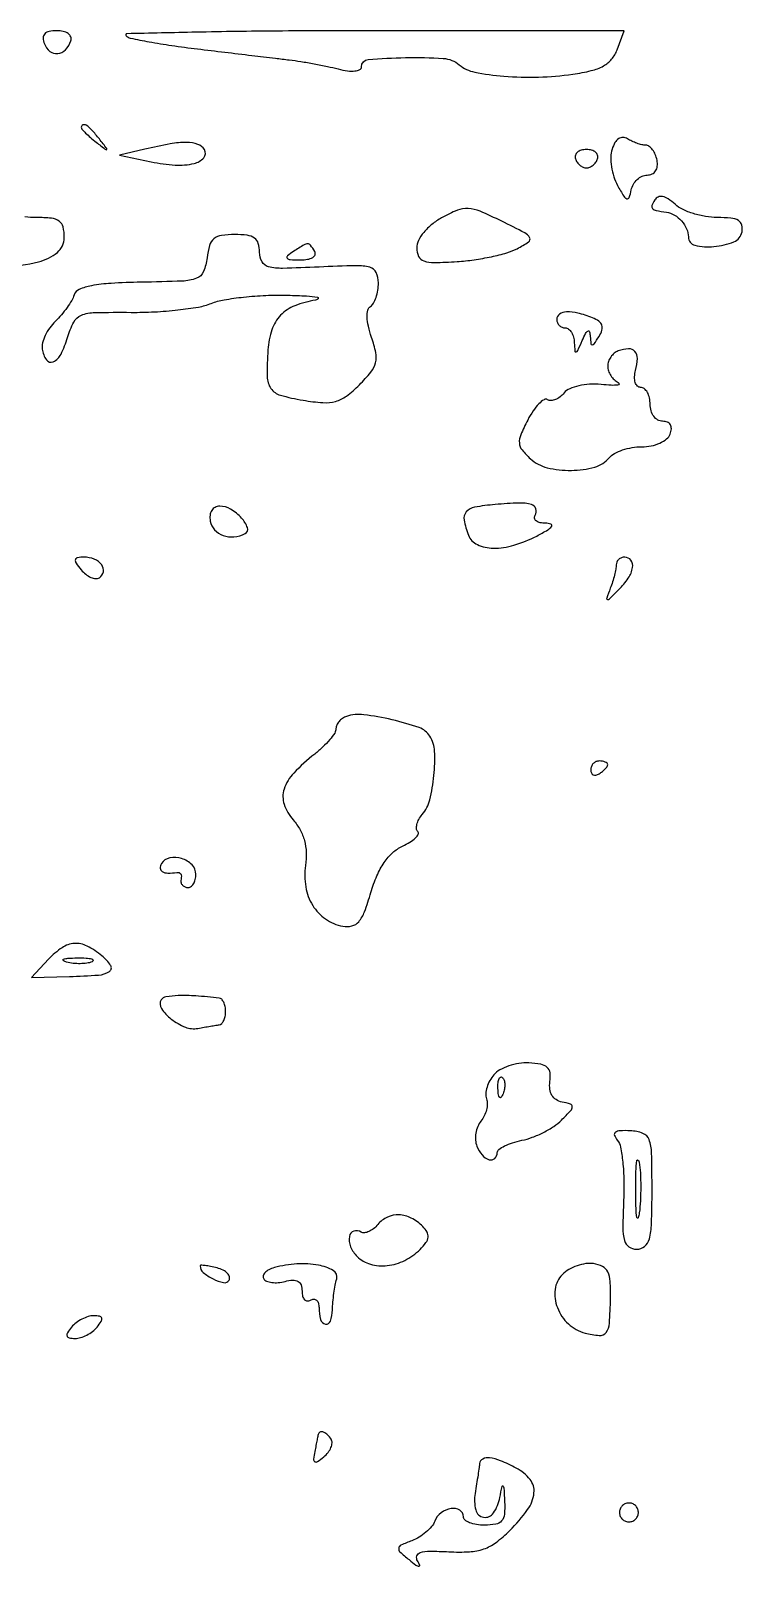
# Model space of a CAD drawing. Extents: x 0 to 5034, y 0 to 2560.
# Drawn here: x 2779 to 2862.9, y 2379.2 to 2560 of the extents above; entities that cross this region are included whole.
import ezdxf

# ---------------------------------------------------------------- set-up
doc = ezdxf.new("R2010")
doc.units = 0

msp = doc.modelspace()

# ---------------------------------------------------------------- linework, layer by layer
for points in [[(2780.654592, 2558.457736, 0.133599), (2781.308508, 2557.564692, 0.199197), (2782.226869, 2557.300722, 0.17771), (2783.143401, 2557.760657, 0.108471), (2783.770833, 2558.8125, 0.178101), (2783.756874, 2559.266215, 0.142315), (2783.452526, 2559.653547, 0.099336), (2782.876637, 2559.913525, 0.056567), (2782.114718, 2560, 0.046434), (2781.20553, 2559.915382, 0.158084), (2780.689825, 2559.634203, 0.202481), (2780.510442, 2559.155439, 0.081514)], [(2790.269901, 2559.396766, 0.147043), (2790.776418, 2559.124376, 0.005138), (2792.99113, 2558.695832, 0.009172), (2795.648934, 2558.260051, 0.006242), (2798.686567, 2557.857701, 0.000013), (2801.89796, 2557.473154, 0.000014), (2805.086054, 2557.091572, 0.000013), (2807.85476, 2556.76034, 0.000058), (2809.5, 2556.563749, -0.010062), (2810.848248, 2556.375215, -0.006203), (2812.426563, 2556.101905, -0.006219), (2813.980699, 2555.79283, -0.011083), (2815.25, 2555.494406, 0.028516), (2816.352228, 2555.275486, 0.058986), (2817.228712, 2555.25689, 0.096166), (2817.796337, 2555.425265, 0.279638), (2818, 2555.760945, -0.389631), (2818.774223, 2556.603648, -0.016425), (2823.189118, 2556.832577, -0.020521), (2827.622435, 2556.734697, -0.158716), (2829.524707, 2555.979495, 0.126051), (2831.333869, 2555.123475, 0.027354), (2834.785366, 2554.649501, 0.02771), (2838.840496, 2554.542548, 0.027601), (2842.888032, 2554.884261, 0.023765), (2845.066008, 2555.296207, 0.067049), (2846.507987, 2555.852765, 0.093753), (2847.465354, 2556.641641, 0.08554), (2848.105808, 2557.75), (2848.935552, 2560), (2819.301109, 2560, 0.001909), (2807.978687, 2559.956768, 0.003285), (2798.548984, 2559.8228, 0.000614), (2790.368464, 2559.642765, 0.65981)], [(2785, 2548.622445, 0.184603), (2785.08115, 2548.410139, 0.013803), (2785.514062, 2547.952641, 0.017649), (2786.079598, 2547.425681, 0.012436), (2786.75, 2546.872445, 0.001576), (2787.879507, 2545.99236, 0.377591), (2788, 2546, 0.377591), (2788.00764, 2546.120493, 0.001576), (2787.127555, 2547.25, 0.017685), (2786.23668, 2548.306759, 0.065617), (2785.573889, 2548.869516, 0.241985), (2785.193395, 2548.90695, 0.307699)], [(2792.5, 2546.048068), (2789.5, 2545.332765), (2793.24247, 2544.556504, 0.035851), (2796.052859, 2544.180939, 0.07179), (2798.281123, 2544.364422, 0.154721), (2799.419016, 2545.034957, 0.33274), (2799.504365, 2545.992937, 0.172646), (2798.722884, 2546.61884, 0.081557), (2797.432627, 2546.841152, 0.046945), (2795.474086, 2546.672397, 0.013574)], [(2847.516597, 2546.052293, 0.073571), (2847.367227, 2545.129377, 0.040328), (2847.44411, 2543.984182, 0.039147), (2847.714203, 2542.808959, 0.049997), (2848.150856, 2541.787773, 0.00986), (2848.890399, 2540.507136, 0.178993), (2849.253526, 2540.217583, 0.410454), (2849.532871, 2540.356006, 0.031262), (2849.779579, 2541.25, -0.077642), (2850.032599, 2541.918694, -0.075405), (2850.479447, 2542.485938, -0.080134), (2851.045974, 2542.867823, -0.108724), (2851.646648, 2543, 0.110153), (2852.223009, 2543.128535, 0.137204), (2852.63701, 2543.485497, 0.120659), (2852.839233, 2544.04577, 0.074256), (2852.809629, 2544.75, 0.051261), (2852.607567, 2545.420545, 0.062116), (2852.281882, 2545.990436, 0.073611), (2851.88859, 2546.379955, 0.155766), (2851.486305, 2546.515313, -0.055436), (2851.0246, 2546.57393, -0.025635), (2850.443689, 2546.746207, -0.025015), (2849.845327, 2546.991872, -0.031728), (2849.321996, 2547.279834, 0.13695), (2848.796055, 2547.439225, 0.156044), (2848.293168, 2547.290506, 0.113183), (2847.853623, 2546.817041, 0.053934)], [(2843.191667, 2544.925, 0.073624), (2843.399741, 2544.514089, 0.066918), (2843.723802, 2544.165781, 0.070382), (2844.110048, 2543.930417, 0.102038), (2844.5, 2543.85, 0.102038), (2844.889952, 2543.930417, 0.070382), (2845.276198, 2544.165781, 0.066918), (2845.600259, 2544.514089, 0.073624), (2845.808333, 2544.925, 0.159683), (2845.810399, 2545.333474, 0.143818), (2845.571823, 2545.684219, 0.107546), (2845.111023, 2545.920344, 0.064908), (2844.5, 2546, 0.064908), (2843.888977, 2545.920344, 0.107546), (2843.428177, 2545.684219, 0.143818), (2843.189601, 2545.333474, 0.159683)], [(2827.443654, 2537.96877, 0.04381), (2826.292776, 2537.192075, 0.049533), (2825.345799, 2536.254873, 0.055664), (2824.710281, 2535.285686, 0.118367), (2824.504027, 2534.418629, 0.110913), (2824.72846, 2533.429041, 0.203201), (2825.336526, 2532.889335, 0.086606), (2826.581407, 2532.698406, 0.011371), (2829.264544, 2532.814759, 0.019175), (2831.255262, 2533.023398, 0.017079), (2833.303292, 2533.389575, 0.0174), (2835.122227, 2533.846046, 0.049517), (2836.334151, 2534.329578, 0.028443), (2837.684374, 2535.130614, 0.390785), (2837.805187, 2535.638804, 0.146045), (2837.237099, 2536.188648, 0.005289), (2834.517288, 2537.564961, 0.014097), (2831.966224, 2538.733985, 0.086333), (2830.561524, 2539.061795, 0.111026), (2829.291187, 2538.851413, 0.030217)], [(2852.54026, 2540.065143, 0.046051), (2852.211209, 2539.403552, 0.290879), (2852.281397, 2539.051223, 0.156075), (2852.698493, 2538.824243, 0.013299), (2853.916667, 2538.625, -0.101912), (2854.854622, 2538.294635, -0.075829), (2855.701291, 2537.591366, -0.076288), (2856.295383, 2536.672623, -0.105824), (2856.5, 2535.716667, 0.347591), (2857.276956, 2534.73407, 0.081363), (2859.520476, 2534.576048, 0.072628), (2861.864849, 2535.142431, 0.25494), (2862.819258, 2536.3, 0.110271), (2862.79517, 2537.119048, 0.201175), (2862.399136, 2537.644238, 0.109317), (2861.521037, 2537.925393, 0.023029), (2859.902065, 2538, -0.042), (2858.532918, 2538.115212, -0.034251), (2857.102548, 2538.459761, -0.035462), (2855.822801, 2538.964607, -0.072357), (2854.928018, 2539.565143, 0.035875), (2854.128964, 2540.19023, 0.096727), (2853.467774, 2540.46921, 0.156183), (2852.942632, 2540.414693, 0.152137)], [(2799.816422, 2533.25, -0.071032), (2799.390507, 2531.625325, -0.207542), (2798.571331, 2530.84156, -0.079145), (2796.898759, 2530.50934, -0.005391), (2792.042188, 2530.376564, 0.009894), (2788.505358, 2530.247992, 0.032966), (2786.199386, 2529.965186, 0.052122), (2784.749018, 2529.529074, 0.221591), (2784.155105, 2528.876564, -0.057744), (2783.868023, 2528.229624, -0.021995), (2783.329043, 2527.401539, -0.021435), (2782.658724, 2526.544649, -0.024569), (2781.945787, 2525.78825, 0.046954), (2781.28179, 2525.017479, 0.043894), (2780.756133, 2524.119389, 0.046912), (2780.434836, 2523.233858, 0.100343), (2780.395542, 2522.510756, 0.110606), (2780.883978, 2521.236534, 0.368513), (2781.680816, 2521.008874, 0.171766), (2782.611263, 2521.907612, 0.044868), (2783.379403, 2523.87147, -0.049352), (2784.10514, 2525.679067, -0.180484), (2785.007323, 2526.491753, -0.089331), (2786.597198, 2526.810636, -0.007209), (2790.879403, 2526.833496, 0.015267), (2793.620593, 2526.892313, 0.014794), (2796.382135, 2527.118079, 0.014877), (2798.797151, 2527.460649, 0.05153), (2800.3151, 2527.886694, -0.051484), (2801.809632, 2528.306315, -0.016051), (2804.120078, 2528.628953, -0.015856), (2806.740691, 2528.825702, -0.016864), (2809.3151, 2528.850168, -0.006942), (2811.534206, 2528.765569, -0.030822), (2812.830555, 2528.617651, -0.565169), (2812.897275, 2528.443948, -0.192626), (2812.597426, 2528.269023, 0.057022), (2810.157397, 2527.616162, 0.108253), (2808.476838, 2526.488433, 0.111539), (2807.452664, 2524.787353, 0.063022), (2806.986606, 2522.413997, 0.019196), (2806.893004, 2519.256783, 0.151025), (2807.333031, 2517.876131, 0.173322), (2808.446926, 2517.082178, 0.027167), (2811.119231, 2516.479856, 0.023769), (2813.462271, 2516.197716, 0.085111), (2814.957863, 2516.344004, 0.095407), (2816.227107, 2516.968988, 0.034415), (2817.750517, 2518.295972, 0.026591), (2819.105422, 2519.803198, 0.107076), (2819.658073, 2520.902798, 0.114732), (2819.686506, 2522.091481, 0.032732), (2819.191011, 2523.881909, -0.025869), (2818.808405, 2525.194156, -0.049057), (2818.661536, 2526.28412, -0.066785), (2818.74071, 2527.093843, -0.199168), (2819.059725, 2527.536912, 0.126568), (2819.421217, 2527.913141, 0.046505), (2819.724456, 2528.590931, 0.042392), (2819.931909, 2529.427745, 0.039332), (2820.002253, 2530.309017, 0.110879), (2819.731586, 2531.520385, 0.221138), (2818.993292, 2532.135758, 0.071307), (2817.372558, 2532.326575, 0.005552), (2813.002253, 2532.167941, -0.005772), (2808.712878, 2532.014133, -0.067402), (2807.050913, 2532.198198, -0.209669), (2806.287993, 2532.788171, -0.12545), (2806, 2533.917941, 0.073196), (2805.848912, 2534.944494, 0.166849), (2805.397755, 2535.572567, 0.122985), (2804.546021, 2535.905364, 0.031948), (2803.066422, 2536, 0.03636), (2801.5, 2535.885939, 0.140127), (2800.619465, 2535.488679, 0.147664), (2800.107782, 2534.699672, 0.041915)], [(2810, 2534, 0.025105), (2809.283036, 2533.483883, 0.418214), (2809.255355, 2533.219823, 0.210879), (2809.59016, 2533.050865, 0.011265), (2810.809017, 2533.015313, 0.040942), (2811.660528, 2533.079473, 0.092833), (2812.266583, 2533.295345, 0.175006), (2812.538683, 2533.620381, 0.229941), (2812.5, 2534, 0.023248), (2811.993465, 2534.740301, 0.235263), (2811.669081, 2534.901875, 0.137706), (2811.248743, 2534.78387, 0.006588)], [(2841, 2526, 0.099038), (2841.076342, 2525.618362, 0.097945), (2841.29375, 2525.29375, 0.097945), (2841.618362, 2525.076342, 0.099038), (2842, 2525, -0.16722), (2842.387084, 2524.86682, -0.090029), (2842.726896, 2524.485938, -0.072474), (2842.969234, 2523.919407, -0.054897), (2843.070285, 2523.25, 0.011173), (2843.131074, 2522.278423, 0.467319), (2843.282091, 2522.172505, 0.223503), (2843.489401, 2522.347994, 0.005675), (2844, 2523.5, -0.014773), (2844.400355, 2524.360658, -0.156051), (2844.668, 2524.634175, -0.482552), (2844.857154, 2524.551391, -0.05056), (2844.945028, 2524, 0.013907), (2845.018173, 2523.139672, 0.381531), (2845.174405, 2523.000082, 0.2484), (2845.402152, 2523.1206, 0.008355), (2845.97869, 2523.999761, 0.062601), (2846.32405, 2524.735869, 0.16428), (2846.317133, 2525.311739, 0.158241), (2845.960399, 2525.779503, 0.056959), (2845.213378, 2526.179475, 0.030373), (2843.477597, 2526.749038, 0.074865), (2842.14772, 2526.89172, 0.140484), (2841.325483, 2526.617677, 0.247353)], [(2848.25, 2522.281721, 0.086125), (2847.772198, 2522.01053, 0.067842), (2847.367188, 2521.573381, 0.067765), (2847.093563, 2521.043217, 0.08549), (2847, 2520.5, 0.083487), (2847.093015, 2519.946819, 0.061353), (2847.367188, 2519.387444, 0.060861), (2847.77201, 2518.906677, 0.078608), (2848.25, 2518.584917, -0.363695), (2848.331991, 2518.40965, -0.305422), (2848.172549, 2518.270409, -0.043896), (2847.413136, 2518.24208, -0.012389), (2846.231019, 2518.331177, 0.037713), (2844.872356, 2518.364626, 0.043143), (2843.585401, 2518.187192, 0.048131), (2842.523699, 2517.836029, 0.116132), (2841.867713, 2517.340603, -0.054662), (2841.386468, 2516.875021, -0.067503), (2840.846889, 2516.5626, -0.080911), (2840.333985, 2516.443279, -0.156426), (2839.929281, 2516.543707, 0.284007), (2839.500864, 2516.543764, 0.060206), (2838.890896, 2516.056957, 0.046329), (2838.217766, 2515.231947, 0.028639), (2837.579691, 2514.154106, 0.018798), (2836.757278, 2512.40564, 0.118344), (2836.595127, 2511.440625, 0.153981), (2836.91257, 2510.633413, 0.038767), (2837.895333, 2509.594723, 0.124646), (2839.884506, 2508.539971, 0.063264), (2842.717817, 2508.217924, 0.064239), (2845.467023, 2508.609505, 0.153255), (2847.180183, 2509.717107, -0.097444), (2847.7846, 2510.209684, -0.041705), (2848.745986, 2510.62315, -0.039191), (2849.876684, 2510.905198, -0.041553), (2851.015456, 2511, 0.049624), (2852.125263, 2511.110418, 0.055829), (2853.146131, 2511.437291, 0.063498), (2853.938778, 2511.921352, 0.133108), (2854.361626, 2512.5, 0.075244), (2854.496694, 2513.114961, 0.151899), (2854.382077, 2513.592642, 0.166113), (2854.027855, 2513.893789, 0.094119), (2853.468615, 2514, -0.135114), (2852.908572, 2514.154154, -0.100388), (2852.431406, 2514.5875, -0.086919), (2852.11027, 2515.235706, -0.071767), (2852, 2516, 0.053873), (2851.91732, 2516.765135, 0.073613), (2851.67199, 2517.4125, 0.093326), (2851.309453, 2517.84703, 0.174068), (2850.883369, 2518, -0.196983), (2850.496111, 2518.158725, -0.126681), (2850.242817, 2518.580515, -0.086541), (2850.167635, 2519.224988, -0.049856), (2850.289489, 2519.999004, 0.053114), (2850.500307, 2521.397223, 0.195615), (2850.2057, 2522.222622, 0.228888), (2849.462812, 2522.52937, 0.071616)], [(2800.190371, 2502.25, 0.137451), (2800.704214, 2501.221791, 0.122933), (2801.698073, 2500.557033, 0.11007), (2802.983562, 2500.394684, 0.093932), (2804.298558, 2500.774162, 0.381736), (2804.573827, 2501.477164, 0.098336), (2803.877473, 2502.607474, 0.071961), (2802.587902, 2503.648012, 0.134617), (2801.304231, 2504, 0.118162), (2800.75636, 2503.868691, 0.134174), (2800.357508, 2503.50653, 0.115797), (2800.160996, 2502.944308, 0.07412)], [(2833.75, 2504.204348, 0.022497), (2831.328127, 2503.884124, 0.171583), (2830.34392, 2503.325426, 0.231353), (2830.090694, 2502.373256, 0.042934), (2830.606989, 2500.581787, 0.196872), (2831.646408, 2499.477569, 0.104349), (2833.511366, 2499.062681, 0.075499), (2835.957797, 2499.406832, 0.047601), (2838.635693, 2500.493839, 0.011474), (2839.935673, 2501.210238, 0.10819), (2840.402428, 2501.638284, 0.505288), (2840.316875, 2501.894176, 0.077405), (2839.690983, 2501.993839, -0.051198), (2839.038608, 2502.063061, -0.110845), (2838.582368, 2502.271643, -0.18511), (2838.39228, 2502.578146, -0.187819), (2838.457295, 2502.930902, 0.219294), (2838.551327, 2503.69897, 0.254453), (2838.024676, 2504.202071, 0.074667), (2836.547349, 2504.372932, 0.01314)], [(2784.990862, 2496.51101, 0.05173), (2785.530512, 2495.98278, 0.065296), (2786.128869, 2495.62335, 0.079103), (2786.692105, 2495.477944, 0.16352), (2787.129619, 2495.580109, 0.213376), (2787.597001, 2496.26803, 0.207611), (2787.402845, 2497.085894, 0.13552), (2786.53132, 2497.760771, 0.097687), (2785.318538, 2498, 0.038489), (2784.547214, 2497.940537, 0.309419), (2784.301216, 2497.709506, 0.209835), (2784.380863, 2497.310561, 0.020503)], [(2848, 2497.081787, -0.047712), (2847.954646, 2496.607578, -0.014129), (2847.796124, 2495.895212, -0.014041), (2847.57163, 2495.100458, -0.014701), (2847.305954, 2494.331787, 0.005754), (2846.880075, 2493.167502, 0.470146), (2846.967146, 2493.02218, 0.234212), (2847.199779, 2493.096211, 0.003146), (2848.305954, 2494.178571, 0.049348), (2849.42482, 2495.530442, 0.103642), (2849.936119, 2496.787854, 0.208564), (2849.737296, 2497.631031, 0.236252), (2849, 2498, 0.090658), (2848.618228, 2497.930205, 0.095575), (2848.29375, 2497.730275, 0.099646), (2848.076635, 2497.432104, 0.108102)], [(2816.22419, 2479.241397, 0.069763), (2815.756218, 2479.008927, 0.065773), (2815.359606, 2478.65277, 0.070235), (2815.091435, 2478.232067, 0.107221), (2815, 2477.810587, -0.146091), (2814.845342, 2477.292563, -0.029176), (2814.263768, 2476.509152, -0.028589), (2813.453193, 2475.646166, -0.023261), (2812.493679, 2474.816368, 0.035019), (2810.023478, 2472.576541, 0.112536), (2808.888933, 2470.684402, 0.161575), (2808.896736, 2468.901885, 0.097732), (2809.955005, 2467.05188, -0.052257), (2810.772871, 2465.881767, -0.06057), (2811.282511, 2464.622706, -0.058136), (2811.488657, 2463.235107, -0.042822), (2811.404332, 2461.682172, 0.076718), (2811.437817, 2459.164213, 0.096544), (2812.255414, 2456.984972, 0.104198), (2813.768274, 2455.390251, 0.103829), (2815.797806, 2454.538939, 0.10996), (2816.876245, 2454.569992, 0.15809), (2817.678904, 2455.074798, 0.085085), (2818.35349, 2456.236659, 0.017294), (2819.109093, 2458.503908, -0.029731), (2819.82232, 2460.478923, -0.047919), (2820.681912, 2462.045836, -0.057124), (2821.684267, 2463.208123, -0.079542), (2822.826715, 2463.966908, 0.029348), (2823.714872, 2464.436321, 0.054344), (2824.361843, 2464.931701, 0.085819), (2824.689594, 2465.374184, 0.323558), (2824.637902, 2465.695431, -0.182397), (2824.484769, 2466.034172, -0.079105), (2824.531974, 2466.534134, -0.063251), (2824.761572, 2467.111734, -0.047044), (2825.148706, 2467.67918, 0.111547), (2826.04187, 2469.435111, 0.037622), (2826.539608, 2472.280701, 0.037225), (2826.606971, 2475.141868, 0.12634), (2826.055797, 2476.909718, 0.172295), (2824.790862, 2477.924245, 0.025476), (2821.597057, 2478.855796, 0.028102), (2818.27645, 2479.448627, 0.11101)], [(2845, 2472.940983, 0.108972), (2845.078288, 2472.586039, 0.182303), (2845.29375, 2472.3746, 0.161196), (2845.6179, 2472.343488, 0.082592), (2846, 2472.5, 0.029505), (2846.382774, 2472.768994, 0.035638), (2846.70625, 2473.066025, 0.038439), (2846.934461, 2473.34829, 0.151918), (2847, 2473.559017, 0.210953), (2846.92554, 2473.727648, 0.081139), (2846.70625, 2473.870461, 0.061769), (2846.382849, 2473.967655, 0.042167), (2846, 2474, 0.105053), (2845.618444, 2473.918938, 0.099167), (2845.29375, 2473.688914, 0.09642), (2845.076123, 2473.345238, 0.093332)], [(2794.444954, 2461.910933, 0.150036), (2794.302219, 2461.364994, 0.258114), (2794.540202, 2460.974494, 0.130369), (2795.201868, 2460.799191, 0.039099), (2796.25, 2460.881579, -0.12901), (2796.515329, 2460.854957, -0.162681), (2796.70625, 2460.700839, -0.133789), (2796.789358, 2460.435117, -0.077171), (2796.75, 2460.1, 0.11039), (2796.732072, 2459.749164, 0.119228), (2796.867188, 2459.435, 0.113761), (2797.137515, 2459.206961, 0.093907), (2797.5, 2459.1, 0.168696), (2797.880951, 2459.191038, 0.108012), (2798.20625, 2459.515435, 0.084061), (2798.425801, 2460.029171, 0.059104), (2798.5, 2460.654671, 0.197179), (2798.042267, 2461.770248, 0.123534), (2796.819581, 2462.513587, 0.126021), (2795.409402, 2462.583739, 0.206932)], [(2781.139213, 2450.649754), (2779.11815, 2448.5), (2783.595699, 2448.619958, 0.010974), (2787.0328, 2448.787585, 0.125029), (2788.312282, 2449.210803, 0.421843), (2788.459206, 2449.920292, 0.07109), (2787.423284, 2451.063669, 0.056022), (2785.68425, 2452.205011, 0.134462), (2784.186487, 2452.511038, 0.13354), (2782.735091, 2452.01182, 0.054918)], [(2786.269032, 2450.344063, -0.06278), (2785.671085, 2450.185595, -0.030339), (2784.880008, 2450.127736, -0.029507), (2784.036634, 2450.167106, -0.037336), (2783.269032, 2450.307009, -0.087174), (2782.883358, 2450.48334, -0.597527), (2782.900903, 2450.643467, -0.080377), (2783.431793, 2450.764444, -0.012823), (2784.5, 2450.805051, -0.014395), (2785.580113, 2450.787295, -0.052471), (2786.257153, 2450.684921, -0.333666), (2786.386009, 2450.52287, -0.31318)], [(2794.417704, 2445.866842, 0.294874), (2794.438069, 2444.844668, 0.079284), (2795.600565, 2443.600944, 0.07029), (2797.256171, 2442.651781, 0.143214), (2798.735128, 2442.50979, -0.003242), (2799.465821, 2442.644488, -0.003193), (2800.201881, 2442.770404, -0.003138), (2800.848186, 2442.87256, -0.012207), (2801.25, 2442.923489, 0.179364), (2801.536811, 2443.064382, 0.078959), (2801.779687, 2443.41815, 0.063463), (2801.944613, 2443.920381, 0.04767), (2802, 2444.5, 0.047647), (2801.944607, 2445.079964, 0.063194), (2801.779687, 2445.58324, 0.078437), (2801.536833, 2445.938647, 0.178589), (2801.25, 2446.081242, 0.010127), (2798.474824, 2446.325102, 0.024696), (2796.422862, 2446.362065, 0.028851), (2794.973656, 2446.232661, 0.221121)], [(2833.590689, 2437.034764, 0.053358), (2833.116522, 2436.352451, 0.05072), (2832.787895, 2435.573773, 0.054692), (2832.643866, 2434.819692, 0.106993), (2832.725029, 2434.216378, -0.092923), (2832.821151, 2433.626691, -0.054642), (2832.726177, 2432.916303, -0.0521), (2832.468089, 2432.200811, -0.060682), (2832.077288, 2431.593126, 0.076765), (2831.69826, 2430.960088, 0.055899), (2831.475454, 2430.169155, 0.055889), (2831.433357, 2429.348338, 0.076647), (2831.589736, 2428.626748, 0.085669), (2832.201889, 2427.599305, 0.140977), (2833.040577, 2427.046893, 0.266885), (2833.699927, 2427.193838, 0.210505), (2834, 2427.875, -0.234476), (2834.18624, 2428.250307, -0.04573), (2834.845843, 2428.662137, -0.039874), (2835.776579, 2429.041502, -0.027491), (2836.879464, 2429.325893, 0.040191), (2838.113587, 2429.677745, 0.027923), (2839.44158, 2430.261105, 0.028269), (2840.661298, 2430.969639, 0.050697), (2841.558057, 2431.700893, 0.009545), (2842.648585, 2432.833857, 0.18032), (2842.833041, 2433.282056, 0.337348), (2842.61903, 2433.583674, 0.02818), (2841.62975, 2433.83273, -0.093815), (2840.920952, 2434.113672, -0.118087), (2840.430254, 2434.618444, -0.105915), (2840.188022, 2435.337026, -0.064434), (2840.201157, 2436.236778, 0.06623), (2840.21264, 2437.278587, 0.183427), (2839.87711, 2437.916732, 0.137964), (2839.122031, 2438.281211, 0.032185), (2837.710202, 2438.438812, 0.050646), (2836.54448, 2438.375352, 0.04325), (2835.349303, 2438.080293, 0.045333), (2834.301758, 2437.613638, 0.087012)], [(2834.683114, 2434.8125, -0.054073), (2834.461564, 2434.395823, -0.470617), (2834.279315, 2434.37858, -0.168741), (2834.137993, 2434.670344, -0.018894), (2834.078947, 2435.416667, -0.028489), (2834.089945, 2436.112848, -0.077125), (2834.200665, 2436.592839, -0.208169), (2834.385309, 2436.77538, -0.296942), (2834.604167, 2436.729167, -0.126455), (2834.797407, 2436.402231, -0.060344), (2834.876576, 2435.916927, -0.05415), (2834.839148, 2435.359369, -0.051402)], [(2848.134945, 2429.337401, -0.127521), (2848.514851, 2428.52844, -0.019907), (2848.77301, 2426.767565, -0.021056), (2848.909901, 2424.620034, -0.016962), (2848.88129, 2422.306998, 0.008747), (2848.787019, 2419.033986, 0.067573), (2848.975536, 2417.517053, 0.181), (2849.495969, 2416.782956, 0.150105), (2850.41726, 2416.5, 0.17472), (2851.352138, 2416.836971, 0.157203), (2851.907002, 2417.708291, 0.056564), (2852.165227, 2419.51215, 0.007294), (2852.222222, 2423.418719, 0.005855), (2852.170357, 2427.847417, 0.081353), (2851.875998, 2429.413691, 0.219563), (2851.148967, 2430.14805, 0.078762), (2849.670915, 2430.449122, 0.019947), (2848.447711, 2430.453843, 0.148703), (2847.904492, 2430.267004, 0.340824), (2847.798845, 2429.909489, 0.080951)], [(2850.724731, 2420.767909, -0.069146), (2850.574262, 2420.205163, -0.756877), (2850.435944, 2420.222448, -0.031761), (2850.337136, 2421.352754, -0.005499), (2850.309869, 2423.5, -0.005888), (2850.331591, 2425.655786, -0.025342), (2850.424528, 2426.934948, -0.556092), (2850.565802, 2427.000181, -0.212532), (2850.714526, 2426.767909, -0.024559), (2850.845055, 2425.487453, -0.012695), (2850.888655, 2423.878422, -0.01259), (2850.849672, 2422.218327, -0.018638)], [(2819.930381, 2419.416115, -0.049993), (2819.427221, 2418.920176, -0.063916), (2818.873085, 2418.579968, -0.077868), (2818.354559, 2418.437842, -0.167973), (2817.955791, 2418.527322, 0.224106), (2817.086145, 2418.625703, 0.278589), (2816.571955, 2418.014141, 0.140083), (2816.721804, 2416.798359, 0.096399), (2817.502557, 2415.6403, 0.129078), (2819.052948, 2414.734683, 0.096291), (2821.035376, 2414.575876, 0.087149), (2823.107182, 2415.184915, 0.081587), (2824.901427, 2416.472855, 0.037704), (2825.597112, 2417.282193, 0.130388), (2825.848322, 2417.919751, 0.160497), (2825.725623, 2418.51812, 0.066314), (2825.217266, 2419.182734, 0.077938), (2823.865854, 2420.167731, 0.107957), (2822.420985, 2420.550852, 0.119716), (2821.058081, 2420.282823, 0.111861)], [(2799, 2414.528825, 0.223152), (2799.356862, 2413.769047, 0.057815), (2800.520016, 2413.011834, 0.060841), (2801.766932, 2412.570692, 0.319152), (2802.399725, 2412.837752, 0.205946), (2802.45867, 2413.234859, 0.128502), (2802.223586, 2413.650773, 0.086397), (2801.70822, 2414.02525, 0.050099), (2800.988753, 2414.29269, 0.01257), (2800.226028, 2414.471792, 0.021833), (2799.584196, 2414.576584, 0.018501), (2799.091791, 2414.616647, 0.427215)], [(2807.737757, 2414.330691, 0.050221), (2807.100387, 2414.085404, 0.085822), (2806.643937, 2413.746298, 0.126791), (2806.435665, 2413.372539, 0.205241), (2806.488753, 2413.018198, 0.164334), (2806.828469, 2412.73698, 0.061036), (2807.438435, 2412.585259, 0.05212), (2808.198178, 2412.571793, 0.042364), (2809.000996, 2412.710511, -0.048178), (2809.921278, 2412.85855, -0.147647), (2810.529749, 2412.716105, -0.182702), (2810.880309, 2412.288089, -0.081384), (2811, 2411.557614, 0.060641), (2811.072679, 2410.96056, 0.129501), (2811.29375, 2410.555735, 0.191513), (2811.620821, 2410.403771, 0.153713), (2812, 2410.5, -0.131946), (2812.379909, 2410.613866, -0.190139), (2812.70625, 2410.495862, -0.14379), (2812.926373, 2410.146634, -0.069308), (2813, 2409.618034, 0.064315), (2813.180708, 2408.218985, 0.29378), (2813.756758, 2407.690452, 0.37004), (2814.34071, 2408.038829, 0.071983), (2814.578947, 2409.345492, -0.014249), (2814.639899, 2410.280111, -0.010589), (2814.758388, 2411.307738, -0.010722), (2814.911634, 2412.273186, -0.023704), (2815.078947, 2413, 0.343385), (2814.676406, 2413.985221, 0.085724), (2812.929681, 2414.623511, 0.060526), (2810.391672, 2414.77193, 0.051175)], [(2841.661732, 2413.518875, 0.167228), (2840.809246, 2411.77201, 0.123538), (2841.07558, 2409.621348, 0.112938), (2842.370623, 2407.703651, 0.124673), (2844.328228, 2406.624417, 0.04561), (2846.013317, 2406.344482, 0.257894), (2846.811459, 2406.711806, 0.142077), (2847.204047, 2407.779283, 0.012236), (2847.338125, 2410.712215, 0.021005), (2847.296395, 2412.719112, 0.098505), (2847.001968, 2413.8296, 0.159586), (2846.385891, 2414.46235, 0.084652), (2845.333889, 2414.803217, 0.07263), (2844.419291, 2414.802703, 0.047758), (2843.395296, 2414.551018, 0.047252), (2842.422997, 2414.104057, 0.065111)], [(2783.861679, 2407.333333, 0.029588), (2783.372713, 2406.667701, 0.218725), (2783.317727, 2406.287794, 0.282979), (2783.568604, 2406.062226, 0.045228), (2784.255111, 2406, 0.0738), (2784.91034, 2406.097242, 0.04457), (2785.63954, 2406.391667, 0.043616), (2786.327625, 2406.823065, 0.057787), (2786.861679, 2407.333333, 0.029588), (2787.350645, 2407.998966, 0.218725), (2787.405631, 2408.378873, 0.282979), (2787.154754, 2408.60444, 0.045228), (2786.468247, 2408.666667, 0.0738), (2785.813018, 2408.569425, 0.04457), (2785.083818, 2408.275, 0.043616), (2784.395733, 2407.843602, 0.057787)], [(2812.923489, 2394.75, 0.022627), (2812.879465, 2394.578838, 0.001278), (2812.768639, 2394.042982, 0.001959), (2812.640817, 2393.40412, 0.001435), (2812.503782, 2392.694193, 0.020367), (2812.366074, 2391.76469, 0.292577), (2812.508535, 2391.479244, 0.295382), (2812.825868, 2391.490613, 0.020624), (2813.569283, 2392.057499, 0.053729), (2814.06743, 2392.570492, 0.066817), (2814.403198, 2393.143652, 0.080372), (2814.533867, 2393.6868, 0.158628), (2814.429973, 2394.113307, 0.058821), (2814.014609, 2394.636426, 0.095878), (2813.545492, 2394.951231, 0.167479), (2813.158717, 2394.977568, 0.257983)], [(2831.917769, 2391.25, -0.0092), (2831.860784, 2390.805849, -0.001365), (2831.726925, 2389.9125, -0.001537), (2831.562635, 2388.857862, -0.001322), (2831.383559, 2387.75, 0.100205), (2831.455258, 2385.804866, 0.299527), (2832.381729, 2384.938016, 0.296645), (2833.553832, 2385.442762, 0.099611), (2834.294267, 2387.25, -0.00362), (2834.558172, 2388.568679, -0.574721), (2834.674595, 2388.607621, -0.200802), (2834.775265, 2388.401331, -0.002047), (2834.863818, 2386.75, -0.034274), (2834.835928, 2385.285392, -0.156884), (2834.509783, 2384.511382, -0.173108), (2833.814972, 2384.115444, -0.043812), (2832.5, 2384, -0.038131), (2831.542644, 2384.073116, -0.057076), (2830.734375, 2384.29375, -0.074992), (2830.182831, 2384.617064, -0.226478), (2830, 2385, 0.262845), (2829.567827, 2385.765308, 0.176008), (2828.557067, 2385.964128, 0.123874), (2827.370608, 2385.461501, 0.140204), (2826.629155, 2384.475975, -0.082355), (2826.253242, 2383.835493, -0.042081), (2825.596287, 2383.170341, -0.040324), (2824.784861, 2382.582583, -0.048028), (2823.934252, 2382.171382, 0.015822), (2822.655391, 2381.651737, 0.256922), (2822.384147, 2381.295107, 0.248993), (2822.535875, 2380.867257, 0.01497), (2823.604045, 2379.945406, 0.009115), (2824.422129, 2379.305444, 0.126062), (2824.766183, 2379.162082, 0.582635), (2824.862146, 2379.285806, 0.036536), (2824.601573, 2379.800755, -0.21353), (2824.530162, 2380.38929, -0.251976), (2824.925462, 2380.778103, -0.072432), (2826.04757, 2380.934905, -0.011487), (2828.275167, 2380.870854, 0.02581), (2830.717415, 2380.870588, 0.070931), (2832.404555, 2381.200529, 0.077511), (2833.845602, 2381.96817, 0.035321), (2835.461438, 2383.370529, 0.039149), (2837.567325, 2385.834801, 0.132036), (2838.319806, 2387.796206, 0.197279), (2837.850151, 2389.394622, 0.104599), (2836.227466, 2390.72577, 0.020395), (2834.365843, 2391.597176, 0.069101), (2833.072137, 2391.939983, 0.152811), (2832.288863, 2391.795644, 0.248983)], [(2848.552786, 2386.08541, 0.099038), (2848.401684, 2385.679226, 0.097945), (2848.417584, 2385.244476, 0.097945), (2848.597789, 2384.848514, 0.099038), (2848.91459, 2384.552786, 0.099038), (2849.320774, 2384.401684, 0.097945), (2849.755524, 2384.417584, 0.097945), (2850.151486, 2384.597789, 0.099038), (2850.447214, 2384.91459, 0.099038), (2850.598316, 2385.320774, 0.097945), (2850.582416, 2385.755524, 0.097945), (2850.402211, 2386.151486, 0.099038), (2850.08541, 2386.447214, 0.099038), (2849.679226, 2386.598316, 0.097945), (2849.244476, 2386.582416, 0.097945), (2848.848514, 2386.402211, 0.099038)]]:
    msp.add_lwpolyline(points, format="xyb", close=True)
msp.add_lwpolyline([(2775.787684, 2532.175966, 0.049925), (2779.961866, 2532.775445, 0.112352), (2782.180332, 2533.891692, 0.223844), (2783, 2535.630842, 0.056456), (2782.857994, 2536.884498, 0.182629), (2782.401775, 2537.570518, 0.131942), (2781.495241, 2537.912037, 0.024484), (2779.7, 2538, -0.028836), (2778.359678, 2538.077363, -0.030394)], format="xyb")

doc.saveas('drawing.dxf')
